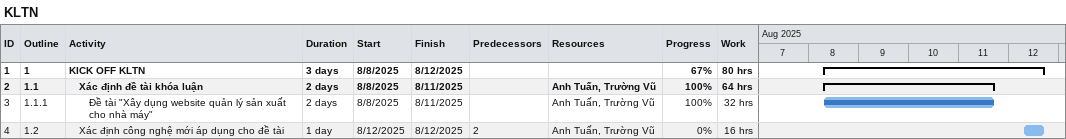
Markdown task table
KLTN

| ID | WBS | Task | Duration | Start | Finish | Predecessors | Resources | % complete | Work (h) |
|---|---|---|---|---|---|---|---|---|---|
| 1 | 1 | **KICK OFF KLTN** | 3d | 2025-08-08 | 2025-08-12 |  |  | 67 | 80 |
| 2 | 1.1 | **Xác định đề tài khóa luận** | 2d | 2025-08-08 | 2025-08-11 |  | Anh Tuấn, Trường Vũ | 100 | 64 |
| 3 | 1.1.1 | Đề tài "Xây dụng website quản lý sản xuất cho nhà máy" | 2d | 2025-08-08 | 2025-08-11 |  | Anh Tuấn, Trường Vũ | 100 | 32 |
| 4 | 1.2 | Xác định công nghệ mới áp dụng cho đề tài | 1d | 2025-08-12 | 2025-08-12 | 2 | Anh Tuấn, Trường Vũ | 0 | 16 |
